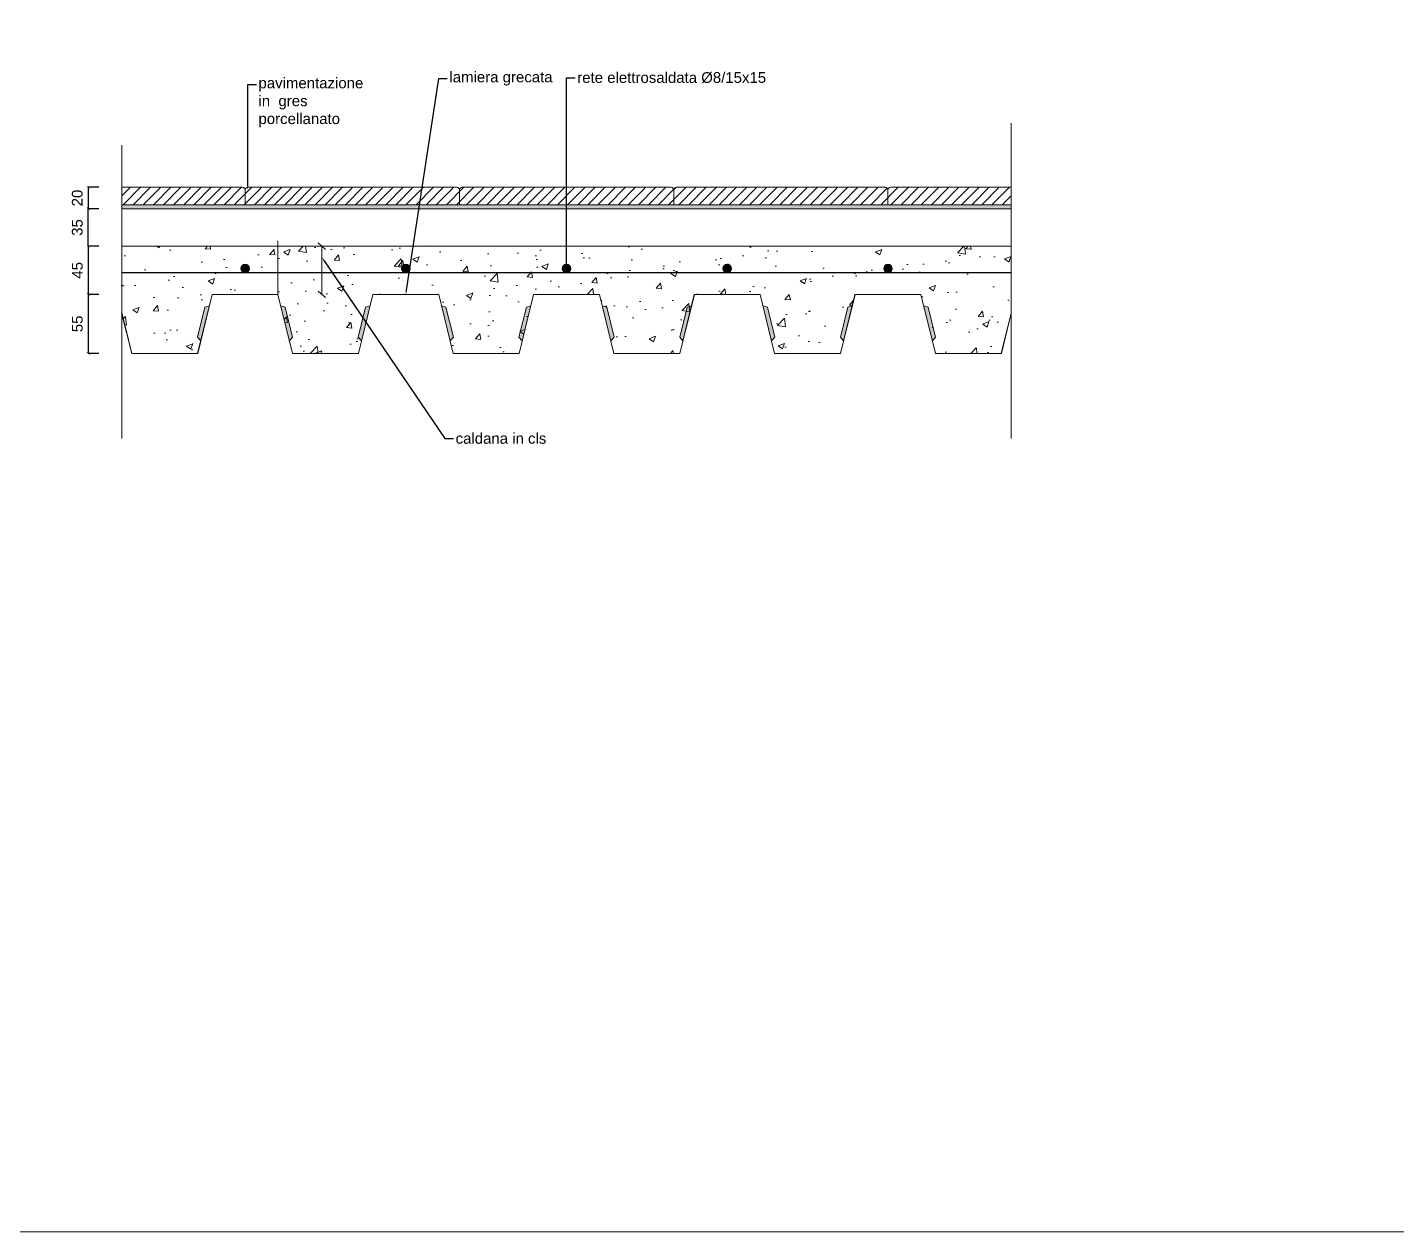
# Model space of a CAD drawing. Header units: millimetres. Extents: x 1415 to 3549, y 2194 to 4677.
# Drawn here: x 1775.257 to 1776.534, y 2308.878 to 2310.002 of the extents above; entities that cross this region are included whole.
import ezdxf
from ezdxf import colors
from ezdxf.entities.mleader import LeaderData, LeaderLine
from ezdxf.math import Vec2, Vec3

# ---------------------------------------------------------------- set-up
doc = ezdxf.new("R2010")
doc.units = ezdxf.units.MM
doc.linetypes.add('ACAD_ISO02W100', pattern=[15, 12, -3])
doc.layers.get('0').update_dxf_attribs({"plot": 0})
for name, color, linetype, lineweight in [('armature longitudinali', 5, 'Continuous', 9), ('Layer3', 7, 'Continuous', 15), ('Layer4', 7, 'Continuous', 15)]:
    doc.layers.add(name, color=color, linetype=linetype, lineweight=lineweight)
doc.styles.get("Standard").update_dxf_attribs({"font": 'arial.ttf'})
doc.dimstyles.new('quote acciaio', dxfattribs={"dimtxt": 0.01, "dimasz": 0.0025, "dimexe": 0, "dimexo": 0, "dimgap": 0.005, "dimtad": 2, "dimdec": 0, "dimlfac": 1000, "dimzin": 0, "dimdsep": 46, "dimtxsty": 'Standard', "dimblk": 'ARCHTICK', "dimcen": 0, "dimclre": 252, "dimadec": 0, "dimazin": 0, "dimtfac": 1, "dimtdec": 0, "dimtofl": 0, "dimtmove": 0, "dimatfit": 3, "dimfxl": 0.01, "dimfxlon": 1, "dimtolj": 1, "dimtzin": 0, "dimarcsym": 0})

# ---------------------------------------------------------------- blocks, each defined once
blk = doc.blocks.new('_ArchTick')
at = {"color": 0, "linetype": 'ByBlock', "const_width": 0.15}
blk.add_lwpolyline([(-0.5, -0.5), (0.5, 0.5)], dxfattribs=at)
blk = doc.blocks.new('*D19')
at = {"layer": 'Defpoints', "color": 0, "transparency": 16777216}
for p in [(1775.3959, 2309.7528), (1775.3133, 2309.6977), (1775.3959, 2309.6977)]:
    blk.add_point(p, dxfattribs=at)
at = {"layer": 'Layer3', "color": 252, "lineweight": -2, "transparency": 16777216}
for p, q in [((1775.3233, 2309.7528), (1775.3133, 2309.7528)), ((1775.3233, 2309.6977), (1775.3133, 2309.6977))]:
    blk.add_line(p, q, dxfattribs=at)
at = {"layer": 'Layer3', "color": 0, "linetype": 'Continuous', "lineweight": -2, "transparency": 16777216}
blk.add_line((1775.3133, 2309.7528), (1775.3133, 2309.6977), dxfattribs=at)
at = {"layer": 'Layer3', "color": 0, "lineweight": -2, "transparency": 16777216, "xscale": 0.0025, "yscale": 0.0025, "zscale": 0.0025}
for p, rotation in [((1775.3133, 2309.7528), 90), ((1775.3133, 2309.6977), 270)]:
    blk.add_blockref('_ArchTick', p, dxfattribs=dict(at, rotation=rotation))
at = {"layer": 'Layer3', "color": 0, "transparency": 16777216, "insert": (1775.3032, 2309.7253), "char_height": 0.01, "attachment_point": 5, "rotation": 90}
blk.add_mtext('\\A1;55', dxfattribs=at)
blk = doc.blocks.new('*D20')
at = {"layer": 'Defpoints', "color": 0, "transparency": 16777216}
for p in [(1775.3959, 2309.7978), (1775.3133, 2309.7528), (1775.3959, 2309.7528)]:
    blk.add_point(p, dxfattribs=at)
at = {"layer": 'Layer3', "color": 252, "lineweight": -2, "transparency": 16777216}
for p, q in [((1775.3233, 2309.7978), (1775.3133, 2309.7978)), ((1775.3233, 2309.7528), (1775.3133, 2309.7528))]:
    blk.add_line(p, q, dxfattribs=at)
at = {"layer": 'Layer3', "color": 0, "linetype": 'Continuous', "lineweight": -2, "transparency": 16777216}
blk.add_line((1775.3133, 2309.7978), (1775.3133, 2309.7528), dxfattribs=at)
at = {"layer": 'Layer3', "color": 0, "lineweight": -2, "transparency": 16777216, "xscale": 0.0025, "yscale": 0.0025, "zscale": 0.0025}
for p, rotation in [((1775.3133, 2309.7978), 90), ((1775.3133, 2309.7528), 270)]:
    blk.add_blockref('_ArchTick', p, dxfattribs=dict(at, rotation=rotation))
at = {"layer": 'Layer3', "color": 0, "transparency": 16777216, "insert": (1775.3032, 2309.7753), "char_height": 0.01, "attachment_point": 5, "rotation": 90}
blk.add_mtext('\\A1;45', dxfattribs=at)
blk = doc.blocks.new('*D23')
at = {"layer": 'Defpoints', "color": 0, "transparency": 16777216}
for p in [(1775.3133, 2309.8328), (1775.3959, 2309.8328), (1775.3959, 2309.7978)]:
    blk.add_point(p, dxfattribs=at)
at = {"layer": 'Layer3', "color": 252, "lineweight": -2, "transparency": 16777216}
for p, q in [((1775.3233, 2309.8328), (1775.3133, 2309.8328)), ((1775.3233, 2309.7978), (1775.3133, 2309.7978))]:
    blk.add_line(p, q, dxfattribs=at)
at = {"layer": 'Layer3', "color": 0, "linetype": 'Continuous', "lineweight": -2, "transparency": 16777216}
blk.add_line((1775.3133, 2309.7978), (1775.3133, 2309.8328), dxfattribs=at)
at = {"layer": 'Layer3', "color": 0, "lineweight": -2, "transparency": 16777216, "xscale": 0.0025, "yscale": 0.0025, "zscale": 0.0025}
for p, rotation in [((1775.3133, 2309.8328), 90), ((1775.3133, 2309.7978), 270)]:
    blk.add_blockref('_ArchTick', p, dxfattribs=dict(at, rotation=rotation))
at = {"layer": 'Layer3', "color": 0, "transparency": 16777216, "insert": (1775.3031, 2309.8153), "char_height": 0.01, "attachment_point": 5, "rotation": 90}
blk.add_mtext('\\A1;35', dxfattribs=at)
blk = doc.blocks.new('*D24')
at = {"layer": 'Defpoints', "color": 0, "transparency": 16777216}
for p in [(1775.3959, 2309.8528), (1775.3133, 2309.8328), (1775.3959, 2309.8328)]:
    blk.add_point(p, dxfattribs=at)
at = {"layer": 'Layer3', "color": 252, "lineweight": -2, "transparency": 16777216}
for p, q in [((1775.3233, 2309.8528), (1775.3133, 2309.8528)), ((1775.3233, 2309.8328), (1775.3133, 2309.8328))]:
    blk.add_line(p, q, dxfattribs=at)
at = {"layer": 'Layer3', "color": 0, "linetype": 'Continuous', "lineweight": -2, "transparency": 16777216}
blk.add_line((1775.3133, 2309.8528), (1775.3133, 2309.8328), dxfattribs=at)
at = {"layer": 'Layer3', "color": 0, "lineweight": -2, "transparency": 16777216, "xscale": 0.0025, "yscale": 0.0025, "zscale": 0.0025}
for p, rotation in [((1775.3133, 2309.8528), 90), ((1775.3133, 2309.8328), 270)]:
    blk.add_blockref('_ArchTick', p, dxfattribs=dict(at, rotation=rotation))
at = {"layer": 'Layer3', "color": 0, "transparency": 16777216, "insert": (1775.3031, 2309.8428), "char_height": 0.01, "attachment_point": 5, "rotation": 90}
blk.add_mtext('\\A1;20', dxfattribs=at)

msp = doc.modelspace()

# ---------------------------------------------------------------- hatches: boundary and pattern name
at = {"layer": 'Layer4'}
h = msp.add_hatch(dxfattribs=at)
h.set_pattern_fill('ANSI31', color=256, scale=0.0021)
h.set_pattern_definition([(45, (1772.408665, 2308.2665866), (-0.004714634, 0.004714634), [])])
h.paths.add_polyline_path([(1775.4597, 2309.8503, 0.414214), (1775.4572, 2309.8528), (1775.3446, 2309.8528), (1775.3446, 2309.8365), (1775.4597, 2309.8365)])
h.paths.add_polyline_path([(1775.6597, 2309.8503, 0.414214), (1775.6572, 2309.8528), (1775.4622, 2309.8528, 0.414214), (1775.4597, 2309.8503), (1775.4597, 2309.8365), (1775.6597, 2309.8365)])
h.paths.add_polyline_path([(1775.7597, 2309.8528), (1775.6622, 2309.8528, 0.414214), (1775.6597, 2309.8503), (1775.6597, 2309.8365), (1775.7597, 2309.8365)])
h.paths.add_polyline_path([(1775.8597, 2309.8503, 0.414214), (1775.8572, 2309.8528), (1775.7597, 2309.8528), (1775.7597, 2309.8365), (1775.8597, 2309.8365)])
h.paths.add_polyline_path([(1776.0597, 2309.8503, 0.414214), (1776.0572, 2309.8528), (1775.8622, 2309.8528, 0.414214), (1775.8597, 2309.8503), (1775.8597, 2309.8365), (1776.0597, 2309.8365)])
h.paths.add_polyline_path([(1776.1746, 2309.8528), (1776.0622, 2309.8528, 0.414214), (1776.0597, 2309.8503), (1776.0597, 2309.8365), (1776.1746, 2309.8365)])
h = msp.add_hatch(dxfattribs=at)
h.set_pattern_fill('AR-SAND', color=256, scale=0.00016)
h.set_pattern_definition([(37.5, (1773.752476, 2308.2665866), (-0.000256005, 0.007830612), [0, -0.00617728, 0, -0.0069088, 0, -0.006604]), (7.5, (1773.752476, 2308.266587), (0.007192373, 0.0114692), [0, -0.00333248, 0, -0.00556768, 0, -0.0021336]), (327.5, (1773.7474774, 2308.2665866), (0.012655878, 2.2995e-05), [0, -0.002032, 0, -0.0073152, 0, -0.0095504]), (317.5, (1773.747477, 2308.266587), (0.012216903, 0.00356687), [0, -0.001016, 0, -0.00479552, 0, -0.0054864])])
h.paths.add_polyline_path([(1776.1747, 2309.8365), (1775.3447, 2309.8365), (1775.3446, 2309.8328), (1776.1746, 2309.8328)])
h = msp.add_hatch(dxfattribs=at)
h.set_pattern_fill('AR-CONC', color=256, scale=0.00033)
h.set_pattern_definition([(50, (1773.752476, 2308.266587), (0.0601209, -0.0052599), [0.0062865, -0.0691515]), (355, (1773.752476, 2308.266587), (-0.0116303, 0.0630488), [0.0050292, -0.0553214]), (100.4514, (1773.757486, 2308.26615), (0.0484906, 0.0577889), [0.0053427, -0.0587698]), (46.1842, (1773.752476, 2308.28335), (0.089456, -0.013874), [0.0094297, -0.1037272]), (96.6356, (1773.75993, 2308.282194), (0.0783434, 0.0816506), [0.008014, -0.0881548]), (351.184, (1773.75248, 2308.28335), (0.0783434, 0.0816506), [0.0075438, -0.0829817]), (21, (1773.76086, 2308.27916), (0.05003275, -0.0337475), [0.0062865, -0.0691515]), (326, (1773.76086, 2308.27916), (0.0203947, 0.060782), [0.0050292, -0.0553212]), (71.4514, (1773.76503, 2308.27635), (0.0704274, 0.0270345), [0.0053427, -0.0587697]), (37.5, (1773.752476, 2308.266587), (0.00101924, 0.02790316), [0, -0.05465064, 0, -0.0561594, 0, -0.05553075]), (7.5, (1773.752476, 2308.266587), (0.0220505, 0.0330596), [0, -0.03201924, 0, -0.05339334, 0, -0.02116455]), (327.5, (1773.733784, 2308.266587), (0.0447449, -0.00189049), [0, -0.020955, 0, -0.0653796, 0, -0.0867537]), (317.5, (1773.725402, 2308.266587), (0.04888263, 0.00839074), [0, -0.0272415, 0, -0.04341876, 0, -0.0616077])])
h.paths.add_polyline_path([(1776.1746, 2309.773), (1775.3446, 2309.773), (1775.3446, 2309.7358), (1775.3539, 2309.6978), (1775.4154, 2309.6978), (1775.4289, 2309.7528), (1775.4904, 2309.7528), (1775.5039, 2309.6978), (1775.5654, 2309.6978), (1775.5789, 2309.7528), (1775.6404, 2309.7528), (1775.6539, 2309.6978), (1775.7154, 2309.6978), (1775.7289, 2309.7528), (1775.7904, 2309.7528), (1775.8039, 2309.6978), (1775.8654, 2309.6978), (1775.8789, 2309.7528), (1775.9404, 2309.7528), (1775.9539, 2309.6978), (1776.0154, 2309.6978), (1776.0289, 2309.7528), (1776.0904, 2309.7528), (1776.1039, 2309.6978), (1776.1654, 2309.6978), (1776.1746, 2309.7353)])
edge = h.paths.add_edge_path()
edge.add_line((1776.1746, 2309.7978), (1775.3446, 2309.7978))
edge.add_line((1775.3446, 2309.7978), (1775.3446, 2309.773))
edge.add_line((1775.3446, 2309.773), (1775.4597, 2309.773))
edge.add_arc((1775.4597, 2309.777), 0.004, 180, 270, ccw=False)
edge.add_arc((1775.4597, 2309.777), 0.004, 0, 180, ccw=False)
edge.add_arc((1775.4597, 2309.777), 0.004, -90, 0, ccw=False)
edge.add_line((1775.4597, 2309.773), (1775.6097, 2309.773))
edge.add_arc((1775.6097, 2309.777), 0.004, 180, 270, ccw=False)
edge.add_arc((1775.6097, 2309.777), 0.004, 0, 180, ccw=False)
edge.add_arc((1775.6097, 2309.777), 0.004, -90, 0, ccw=False)
edge.add_line((1775.6097, 2309.773), (1775.7597, 2309.773))
edge.add_arc((1775.7597, 2309.777), 0.004, 180, 270, ccw=False)
edge.add_arc((1775.7597, 2309.777), 0.004, 0, 180, ccw=False)
edge.add_arc((1775.7597, 2309.777), 0.004, -90, 0, ccw=False)
edge.add_line((1775.7597, 2309.773), (1776.1746, 2309.773))
edge.add_line((1776.1746, 2309.773), (1776.1746, 2309.7978))
at = {"layer": 'Layer4', "true_color": 0xcd2027}
h = msp.add_hatch(color=242, dxfattribs=at)
h.dxf.hatch_style = 1
h.paths.add_polyline_path([(1775.4637, 2309.777, 1), (1775.4557, 2309.777, 1)])
h = msp.add_hatch(color=242, dxfattribs=at)
h.dxf.hatch_style = 1
h.paths.add_polyline_path([(1775.6137, 2309.777, 1), (1775.6057, 2309.777, 1)])
h = msp.add_hatch(color=242, dxfattribs=at)
h.dxf.hatch_style = 1
h.paths.add_polyline_path([(1775.7637, 2309.777, 1), (1775.7557, 2309.777, 1)])
h = msp.add_hatch(color=242, dxfattribs=at)
h.dxf.hatch_style = 1
h.paths.add_polyline_path([(1775.9137, 2309.777, 1), (1775.9057, 2309.777, 1)])
h = msp.add_hatch(color=242, dxfattribs=at)
h.dxf.hatch_style = 1
h.paths.add_polyline_path([(1776.0637, 2309.777, 1), (1776.0557, 2309.777, 1)])
at = {"layer": 'Layer4'}
h = msp.add_hatch(color=256, dxfattribs=at)
h.dxf.hatch_style = 1
h.paths.add_polyline_path([(1775.4263, 2309.742), (1775.4222, 2309.741), (1775.4153, 2309.7128), (1775.4183, 2309.7095)])
h.paths.add_polyline_path([(1775.4972, 2309.741), (1775.4931, 2309.742), (1775.5011, 2309.7095), (1775.5041, 2309.7128)])
h = msp.add_hatch(color=256, dxfattribs=at)
h.dxf.hatch_style = 1
h.paths.add_polyline_path([(1775.5763, 2309.742), (1775.5722, 2309.741), (1775.5653, 2309.7128), (1775.5683, 2309.7095)])
h.paths.add_polyline_path([(1775.6472, 2309.741), (1775.6431, 2309.742), (1775.6511, 2309.7095), (1775.6541, 2309.7128)])
h = msp.add_hatch(color=256, dxfattribs=at)
h.dxf.hatch_style = 1
h.paths.add_polyline_path([(1775.7263, 2309.742), (1775.7222, 2309.741), (1775.7153, 2309.7128), (1775.7183, 2309.7095)])
h.paths.add_polyline_path([(1775.7972, 2309.741), (1775.7931, 2309.742), (1775.8011, 2309.7095), (1775.8041, 2309.7128)])
h = msp.add_hatch(color=256, dxfattribs=at)
h.dxf.hatch_style = 1
h.paths.add_polyline_path([(1775.8763, 2309.742), (1775.8722, 2309.741), (1775.8653, 2309.7128), (1775.8683, 2309.7095)])
h.paths.add_polyline_path([(1775.9472, 2309.741), (1775.9431, 2309.742), (1775.9511, 2309.7095), (1775.9541, 2309.7128)])
h = msp.add_hatch(color=256, dxfattribs=at)
h.dxf.hatch_style = 1
h.paths.add_polyline_path([(1776.0263, 2309.742), (1776.0222, 2309.741), (1776.0153, 2309.7128), (1776.0183, 2309.7095)])
h.paths.add_polyline_path([(1776.0972, 2309.741), (1776.0931, 2309.742), (1776.1011, 2309.7095), (1776.1041, 2309.7128)])

# ---------------------------------------------------------------- linework, layer by layer
at = {"layer": 'armature longitudinali'}
msp.add_lwpolyline([(1775.4904, 2309.7527), (1775.4904, 2309.8028)], dxfattribs=at)
at = {"layer": 'Layer3'}
msp.add_lwpolyline([(1774.7101, 2311.3114), (1778.2693, 2311.3114), (1778.2693, 2308.8778), (1774.7101, 2308.8778)], close=True, dxfattribs=at)
at = {"layer": 'Layer4', "color": 3}
for p, q in [((1775.5347, 2309.7948), (1775.5278, 2309.8009)), ((1775.5347, 2309.7498), (1775.5278, 2309.7559))]:
    msp.add_line(p, q, dxfattribs=at)
at = {"layer": 'Layer4', "linetype": 'ACAD_ISO02W100', "ltscale": 3}
for points in [[(1776.1746, 2309.6182), (1776.1746, 2309.9127)], [(1775.3446, 2309.8922), (1775.3446, 2309.6182)]]:
    msp.add_lwpolyline(points, dxfattribs=at)
at = {"layer": 'Layer4'}
for points in [[(1775.3446, 2309.8528), (1775.4572, 2309.8528, -0.414214), (1775.4597, 2309.8503), (1775.4597, 2309.8365), (1775.4597, 2309.8503, -0.414214), (1775.4622, 2309.8528), (1775.6572, 2309.8528, -0.414214), (1775.6597, 2309.8503), (1775.6597, 2309.8365)], [(1776.1746, 2309.8528), (1776.0622, 2309.8528, 0.414214), (1776.0597, 2309.8503), (1776.0597, 2309.8365), (1776.0597, 2309.8503, 0.414214), (1776.0572, 2309.8528), (1775.8622, 2309.8528, 0.414214), (1775.8597, 2309.8503), (1775.8597, 2309.8365), (1775.8597, 2309.8503, 0.414214), (1775.8572, 2309.8528), (1775.6622, 2309.8528, 0.414214), (1775.6597, 2309.8503), (1775.6597, 2309.8408)]]:
    msp.add_lwpolyline(points, format="xyb", dxfattribs=at)
for points in [[(1776.1746, 2309.8365), (1775.3446, 2309.8365)], [(1776.1746, 2309.8328), (1775.3446, 2309.8328)], [(1776.1746, 2309.7978), (1775.3446, 2309.7978)], [(1775.3445, 2309.7357), (1775.3539, 2309.6977), (1775.4155, 2309.6977), (1775.429, 2309.7527), (1775.4904, 2309.7527), (1775.5039, 2309.6977), (1775.5655, 2309.6977), (1775.579, 2309.7527), (1775.6404, 2309.7527), (1775.6539, 2309.6977), (1775.7155, 2309.6977), (1775.729, 2309.7527), (1775.7904, 2309.7527), (1775.8039, 2309.6977), (1775.8655, 2309.6977), (1775.879, 2309.7527), (1775.9404, 2309.7527), (1775.9539, 2309.6977), (1776.0155, 2309.6977), (1776.029, 2309.7527), (1776.0904, 2309.7527), (1776.1039, 2309.6977), (1776.1655, 2309.6977), (1776.1747, 2309.7353)], [(1775.3446, 2309.7358), (1775.3539, 2309.6978), (1775.4154, 2309.6978), (1775.4289, 2309.7528), (1775.4904, 2309.7528), (1775.5039, 2309.6978), (1775.5654, 2309.6978), (1775.5789, 2309.7528), (1775.6404, 2309.7528), (1775.6539, 2309.6978), (1775.7154, 2309.6978), (1775.7289, 2309.7528), (1775.7904, 2309.7528), (1775.8039, 2309.6978), (1775.8654, 2309.6978), (1775.8789, 2309.7528), (1775.9404, 2309.7528), (1775.9539, 2309.6978), (1776.0154, 2309.6978), (1776.0289, 2309.7528), (1776.0904, 2309.7528), (1776.1039, 2309.6978), (1776.1654, 2309.6978), (1776.1746, 2309.7353)], [(1775.4263, 2309.742), (1775.4222, 2309.741), (1775.4153, 2309.7128), (1775.4183, 2309.7095)], [(1775.4931, 2309.742), (1775.4972, 2309.741), (1775.5041, 2309.7128), (1775.5011, 2309.7095)], [(1775.5763, 2309.742), (1775.5722, 2309.741), (1775.5653, 2309.7128), (1775.5683, 2309.7095)], [(1775.6431, 2309.742), (1775.6472, 2309.741), (1775.6541, 2309.7128), (1775.6511, 2309.7095)], [(1775.7263, 2309.742), (1775.7222, 2309.741), (1775.7153, 2309.7128), (1775.7183, 2309.7095)], [(1775.7931, 2309.742), (1775.7972, 2309.741), (1775.8041, 2309.7128), (1775.8011, 2309.7095)], [(1775.8763, 2309.742), (1775.8722, 2309.741), (1775.8653, 2309.7128), (1775.8683, 2309.7095)], [(1775.9431, 2309.742), (1775.9472, 2309.741), (1775.9541, 2309.7128), (1775.9511, 2309.7095)], [(1776.0263, 2309.742), (1776.0222, 2309.741), (1776.0153, 2309.7128), (1776.0183, 2309.7095)], [(1776.0931, 2309.742), (1776.0972, 2309.741), (1776.1041, 2309.7128), (1776.1011, 2309.7095)]]:
    msp.add_lwpolyline(points, dxfattribs=at)
at = {"layer": 'Layer4', "color": 3}
msp.add_lwpolyline([(1775.5313, 2309.7528), (1775.5313, 2309.7978)], dxfattribs=at)
at = {"layer": 'Layer4'}
msp.add_lwpolyline([(1775.6323, 2309.8028), (1775.6323, 2309.8028)], close=True, dxfattribs=at)
at = {"layer": 'Layer4', "color": 242, "lineweight": 30, "true_color": 0xcd2027}
msp.add_lwpolyline([(1776.1746, 2309.773), (1775.3446, 2309.773)], dxfattribs=at)
at = {"layer": 'Layer4', "color": 242, "true_color": 0xcd2027}
for centre in [(1775.4597, 2309.777), (1775.6097, 2309.777), (1775.7597, 2309.777), (1775.9097, 2309.777), (1776.0597, 2309.777)]:
    msp.add_circle(centre, 0.004, dxfattribs=at)
at = {"layer": 'Layer4'}
for p in [(1775.5521, 2309.8528), (1775.7596, 2309.8528)]:
    msp.add_point(p, dxfattribs=at)

# ---------------------------------------------------------------- dimensions: what is measured, and where the dimension line sits
at = {"layer": 'Layer3'}
dim = msp.add_linear_dim(base=(1775.3133, 2309.8328), p1=(1775.3959, 2309.8528), p2=(1775.3959, 2309.8328), angle=90, dimstyle='quote acciaio', dxfattribs=at)
dim.commit()
dim.dimension.update_dxf_attribs({"geometry": '*D24', "text_midpoint": (1775.3133, 2309.8428), "dimtype": 160})
for base, p1, p2, picture, middle in [((1775.3133, 2309.8328), (1775.3959, 2309.7978), (1775.3959, 2309.8328), '*D23', (1775.3031, 2309.8153)), ((1775.3133, 2309.7528), (1775.3959, 2309.7978), (1775.3959, 2309.7528), '*D20', (1775.3032, 2309.7753)), ((1775.3133, 2309.6977), (1775.3959, 2309.7528), (1775.3959, 2309.6977), '*D19', (1775.3032, 2309.7253))]:
    dim = msp.add_linear_dim(base=base, p1=p1, p2=p2, angle=90, dimstyle='quote acciaio', dxfattribs=at)
    dim.commit()
    dim.dimension.update_dxf_attribs({"geometry": picture, "text_midpoint": middle})

# ---------------------------------------------------------------- leaders
at = {"layer": 'Layer4', "color": 3}
ml = msp.add_multileader_mtext('Standard', dxfattribs=at)
ml.set_content('lamiera grecata', color=3)
ml.set_leader_properties()
ml.build(insert=Vec2(0, 0))
ml.multileader.update_dxf_attribs({"arrow_head_size": 0.004})
ctx = ml.context
ctx.base_point, ctx.char_height, ctx.arrow_head_size, ctx.landing_gap_size, ctx.plane_origin = Vec3(1775.6484, 2309.9543), 0.01, 0.004, 0.002, Vec3(1775.6404, 2309.7527)
notes = []
notes.append((ctx, [(0, (1, 1, 0), (1775.6404, 2309.9543), (1, 0), 0.008, [(0, [(1775.6097, 2309.7527)], 0, [])])]))
ctx.mtext.insert, ctx.mtext.flow_direction = Vec3(1775.6504, 2309.9608), 5
ml = msp.add_multileader_mtext('Standard', dxfattribs=at)
ml.set_content('rete elettrosaldata Ø8/15x15', color=3)
ml.set_leader_properties()
ml.build(insert=Vec2(0, 0))
ml.multileader.update_dxf_attribs({"arrow_head_size": 0.004})
ctx = ml.context
ctx.base_point, ctx.char_height, ctx.arrow_head_size, ctx.landing_gap_size, ctx.plane_origin = Vec3(1775.7677, 2309.9551), 0.01, 0.004, 0.002, Vec3(1775.7597, 2309.773)
notes.append((ctx, [(0, (1, 1, 0), (1775.7597, 2309.9551), (1, 0), 0.008, [(0, [(1775.7597, 2309.773)], 0, [])])]))
ctx.mtext.insert, ctx.mtext.width, ctx.mtext.flow_direction = Vec3(1775.7697, 2309.9603), 0.167154, 5
ml = msp.add_multileader_mtext('Standard', dxfattribs=at)
ml.set_content('pavimentazione in{\\H2x; }gres porcellanato', color=3)
ml.set_leader_properties()
ml.build(insert=Vec2(0, 0))
ml.multileader.update_dxf_attribs({"arrow_head_size": 0.004})
ctx = ml.context
ctx.base_point, ctx.char_height, ctx.arrow_head_size, ctx.landing_gap_size, ctx.plane_origin = Vec3(1775.4702, 2309.9488), 0.01, 0.004, 0.002, Vec3(1775.4622, 2309.8503)
notes.append((ctx, [(0, (1, 1, 0), (1775.4622, 2309.9488), (1, 0), 0.008, [(0, [(1775.4622, 2309.8503)], 0, [])])]))
ctx.mtext.insert, ctx.mtext.width, ctx.mtext.flow_direction = Vec3(1775.4722, 2309.9552), 0.088887, 5
ml = msp.add_multileader_mtext('Standard', dxfattribs=at)
ml.set_content('caldana in cls', color=3)
ml.set_leader_properties()
ml.build(insert=Vec2(0, 0))
ml.multileader.update_dxf_attribs({"arrow_head_size": 0.004})
ctx = ml.context
ctx.base_point, ctx.char_height, ctx.arrow_head_size, ctx.landing_gap_size, ctx.plane_origin = Vec3(1775.6542, 2309.6183), 0.01, 0.004, 0.002, Vec3(1775.5313, 2309.7876)
notes.append((ctx, [(0, (1, 1, 0), (1775.6462, 2309.6183), (1, 0), 0.008, [(0, [(1775.5313, 2309.7876)], 0, [])])]))
ctx.mtext.insert, ctx.mtext.width, ctx.mtext.flow_direction = Vec3(1775.6562, 2309.6234), 0.167154, 5
for ctx, leaders in notes:
    for number, flags, end, landing, length, lines in leaders:
        leader = LeaderData()
        leader.index, (leader.has_last_leader_line, leader.has_dogleg_vector, leader.attachment_direction) = number, flags
        leader.last_leader_point, leader.dogleg_vector, leader.dogleg_length = Vec3(end), Vec3(landing), length
        for number, points, colour, breaks in lines:
            line = LeaderLine()
            line.index, line.vertices, line.color, line.breaks = number, Vec3.list(points), colors.encode_raw_color(colour), breaks
            leader.lines.append(line)
        ctx.leaders.append(leader)

doc.saveas('drawing.dxf')
